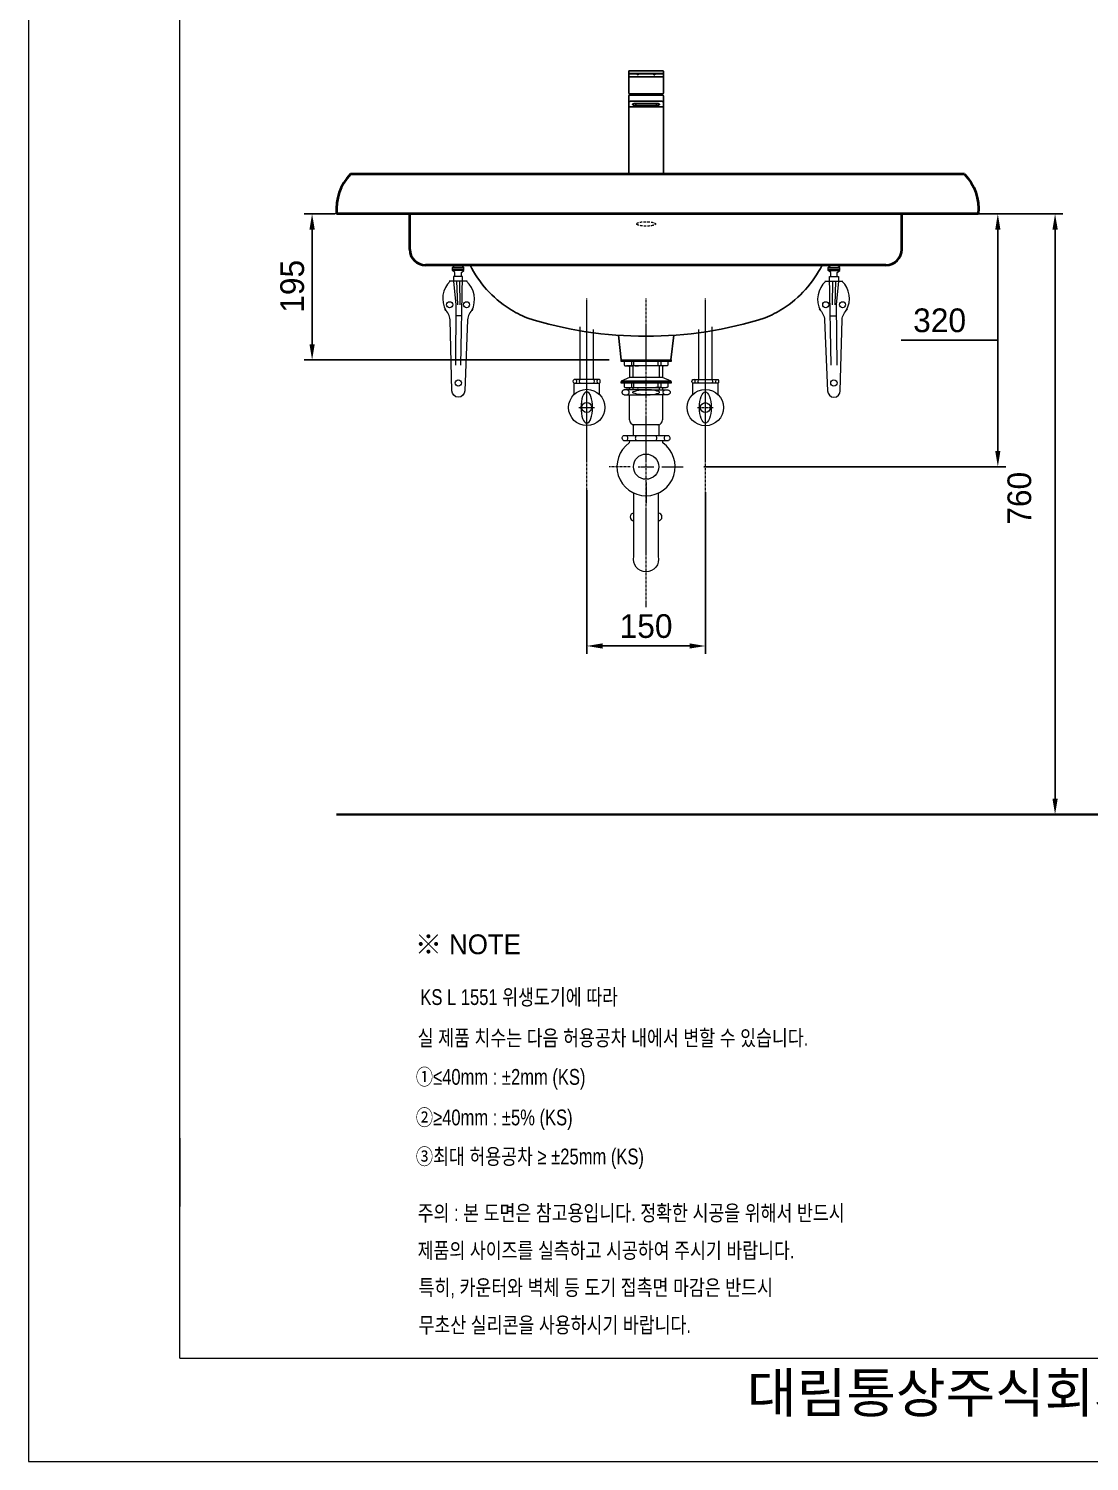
# Model space of a CAD drawing. Header units: millimetres. Extents: x 11474 to 13900, y 217 to 3648.
# Drawn here: x 11474 to 12816, y 217 to 2030 of the extents above; entities that cross this region are included whole.
import ezdxf

# ---------------------------------------------------------------- set-up
doc = ezdxf.new("R2010")
doc.units = ezdxf.units.MM
doc.header["$LTSCALE"] = 0.1
doc.linetypes.add('CENTER', pattern=[50.8, 31.75, -6.35, 6.35, -6.35])
doc.linetypes.add('HIDDEN', pattern=[9.525, 6.35, -3.175])
for name, color, linetype in [('1', 1, 'Continuous'), ('2', 2, 'HIDDEN'), ('BU', 7, 'Continuous'), ('LINE', 7, 'Continuous')]:
    doc.layers.add(name, color=color, linetype=linetype)
for name, color, linetype, lineweight in [('CEN', 1, 'CENTER', 5), ('DIM', 3, 'Continuous', 15), ('OUTLINE', 11, 'Continuous', 40), ('Y', 235, 'Continuous', 35), ('YA', 140, 'Continuous', 15)]:
    doc.layers.add(name, color=color, linetype=linetype, lineweight=lineweight)
doc.styles.add('h', font='', dxfattribs={"height": 30})
doc.styles.add('MtXpl_', font='')
doc.styles.add('굴림', font='', dxfattribs={"height": 3.2})
doc.styles.add('스타일1', font='txt.shx', dxfattribs={"bigfont": 'ghs.shx'})
doc.styles.get('h').set_extended_font_data('Haansoft Batang')
doc.styles.get('MtXpl_').set_extended_font_data('Gulim')
doc.styles.get('굴림').set_extended_font_data('Gulim')
doc.dimstyles.new('SERIM', dxfattribs={"dimscale": 10, "dimtxt": 3, "dimasz": 2, "dimexe": 1, "dimexo": 1.5, "dimgap": 1, "dimtad": 1, "dimtoh": 1, "dimdec": 0, "dimdsep": 46, "dimtxsty": 'h', "dimcen": -0.3, "dimclrt": 2, "dimadec": 0, "dimazin": 0, "dimtfac": 1, "dimtdec": 0, "dimtmove": 1, "dimatfit": 3, "dimfxl": 0, "dimtolj": 1, "dimtzin": 0, "dimarcsym": 0})

# ---------------------------------------------------------------- blocks, each defined once
blk = doc.blocks.new('*D48')
at = {"layer": 'Defpoints', "color": 0}
for p in [(12660.3, 1796), (12699.9, 1796), (12313.1, 1476)]:
    blk.add_point(p, dxfattribs=at)
at = {"layer": 'DIM', "color": 0, "lineweight": -2}
for p, q in [((12675.3, 1796), (12709.9, 1796)), ((12699.9, 1496), (12699.9, 1776)), ((12674.9, 1636), (12577.7, 1636)), ((12699.9, 1636), (12674.9, 1636)), ((12328.1, 1476), (12709.9, 1476))]:
    blk.add_line(p, q, dxfattribs=at)
at = {"layer": 'DIM', "color": 0}
for points in [[(12696.6, 1776), (12703.2, 1776), (12699.9, 1796)], [(12696.6, 1496), (12703.2, 1496), (12699.9, 1476)]]:
    blk.add_solid(points, dxfattribs=at)
at = {"layer": 'DIM', "color": 0, "insert": (12626.3, 1661), "char_height": 30, "attachment_point": 5, "style": 'h'}
blk.add_mtext('\\A1;320', dxfattribs=at)
blk = doc.blocks.new('*D51')
at = {"layer": 'Defpoints', "color": 0}
for p in [(12180, 1461.2), (12330, 1458.8), (12330, 1249.1)]:
    blk.add_point(p, dxfattribs=at)
at = {"layer": 'DIM', "color": 0, "lineweight": -2}
for p, q in [((12180, 1446.2), (12180, 1239.1)), ((12330, 1443.8), (12330, 1239.1)), ((12200, 1249.1), (12310, 1249.1))]:
    blk.add_line(p, q, dxfattribs=at)
at = {"layer": 'DIM', "color": 0}
for points in [[(12200, 1252.4), (12200, 1245.8), (12180, 1249.1)], [(12310, 1252.4), (12310, 1245.8), (12330, 1249.1)]]:
    blk.add_solid(points, dxfattribs=at)
at = {"layer": 'DIM', "color": 0, "insert": (12255, 1274.1), "char_height": 30, "attachment_point": 5, "style": 'h'}
blk.add_mtext('\\A1;150', dxfattribs=at)
blk = doc.blocks.new('*D52')
at = {"layer": 'Defpoints', "color": 0}
for p in [(11832.6, 1796), (11876.7, 1796), (12223.5, 1611)]:
    blk.add_point(p, dxfattribs=at)
at = {"layer": 'DIM', "color": 0, "lineweight": -2}
for p, q in [((11861.7, 1796), (11822.6, 1796)), ((11832.6, 1631), (11832.6, 1776)), ((12208.5, 1611), (11822.6, 1611))]:
    blk.add_line(p, q, dxfattribs=at)
at = {"layer": 'DIM', "color": 0}
for points in [[(11829.3, 1776), (11836, 1776), (11832.6, 1796)], [(11829.3, 1631), (11836, 1631), (11832.6, 1611)]]:
    blk.add_solid(points, dxfattribs=at)
at = {"layer": 'DIM', "color": 0, "insert": (11807.6, 1704.2), "char_height": 30, "attachment_point": 5, "rotation": 90, "style": 'h'}
blk.add_mtext('\\A1;195', dxfattribs=at)
blk = doc.blocks.new('*D46')
at = {"layer": 'Defpoints', "color": 0}
for p in [(12688.2, 1796), (12772.3, 1036), (12806.3, 1036)]:
    blk.add_point(p, dxfattribs=at)
at = {"layer": 'DIM', "color": 0, "lineweight": -2}
for p, q in [((12703.2, 1796), (12782.3, 1796)), ((12772.3, 1776), (12772.3, 1056))]:
    blk.add_line(p, q, dxfattribs=at)
at = {"layer": 'DIM', "color": 0}
for points in [[(12769, 1776), (12775.7, 1776), (12772.3, 1796)], [(12769, 1056), (12775.7, 1056), (12772.3, 1036)]]:
    blk.add_solid(points, dxfattribs=at)
at = {"layer": 'DIM', "color": 0, "insert": (12727.3, 1436), "char_height": 30, "attachment_point": 5, "rotation": 90, "style": 'h'}
blk.add_mtext('\\A1;760', dxfattribs=at)

msp = doc.modelspace()

# ---------------------------------------------------------------- linework, layer by layer
at = {"layer": '1', "color": 6, "linetype": 'HIDDEN', "lineweight": 0, "ltscale": 5}
msp.add_ellipse((12255, 1783.2), major_axis=(-12, 0), ratio=0.233659, dxfattribs=at)
at = {"layer": 'BU', "linetype": 'Continuous'}
for p, q in [((12234, 1977), (12276, 1977)), ((12233, 1975.9), (12233, 1976)), ((12233, 1976), (12233, 1973.8)), ((12233, 1972.1), (12233, 1975.9)), ((12233, 1972.5), (12233, 1973.8)), ((12233, 1970.4), (12233, 1972.5)), ((12233, 1971.2), (12233, 1972.1)), ((12233, 1949), (12233, 1971.7)), ((12233, 1971.7), (12233, 1970.4)), ((12233, 1970), (12233, 1971.2)), ((12233, 1970.4), (12233, 1970.4)), ((12233, 1953.2), (12233, 1970)), ((12276, 1969.5), (12234, 1969.5)), ((12271, 1973.4), (12239, 1973.4)), ((12239, 1973.4), (12239, 1973.2)), ((12239, 1973.2), (12271, 1973.2)), ((12245, 1972.8), (12244, 1972.8)), ((12244, 1972.8), (12244, 1972.2)), ((12244, 1972.2), (12244, 1971.9)), ((12244, 1971.9), (12245, 1971.9)), ((12245, 1972.8), (12245, 1971.9)), ((12245, 1972.2), (12245, 1972.8)), ((12245, 1971.9), (12245, 1972.2)), ((12266, 1972.8), (12265, 1972.8)), ((12265, 1972.8), (12265, 1972.2)), ((12265, 1972.2), (12265, 1971.9)), ((12265, 1971.9), (12266, 1971.9)), ((12265, 1971.9), (12266, 1971.9)), ((12266, 1972.2), (12266, 1972.8)), ((12266, 1972.8), (12266, 1971.9)), ((12266, 1971.9), (12266, 1972.2)), ((12266, 1971.9), (12266, 1971.9)), ((12271, 1973.2), (12271, 1973.4)), ((12276, 1969.4), (12276, 1969.5)), ((12277, 1976), (12277, 1973.8)), ((12277, 1973.8), (12277, 1972.5)), ((12277, 1972.5), (12277, 1970.4)), ((12277, 1971.7), (12277, 1971.7)), ((12277, 1971.7), (12277, 1949)), ((12277, 1970.4), (12277, 1970.4)), ((12233, 1949), (12233, 1953.2)), ((12233, 1945), (12233, 1846)), ((12233, 1936.9), (12233, 1945)), ((12234.4, 1948), (12234, 1948)), ((12234, 1946), (12239, 1946)), ((12275.6, 1948), (12234.4, 1948)), ((12239, 1946), (12271, 1946)), ((12271, 1946), (12276, 1946)), ((12276, 1948), (12275.6, 1948)), ((12277, 1945), (12277, 1936.9)), ((12233, 1932.2), (12233, 1936.9)), ((12233, 1931), (12233, 1932.2)), ((12233, 1846), (12233, 1931)), ((12276, 1931.2), (12234, 1931.2)), ((12239, 1938.7), (12271, 1938.7)), ((12242, 1935.7), (12242, 1933)), ((12242, 1935.7), (12268, 1935.7)), ((12242, 1933), (12268, 1933)), ((12268, 1933), (12268, 1935.7)), ((12277, 1936.9), (12277, 1932.2)), ((12277, 1932.2), (12277, 1931)), ((12277, 1931), (12277, 1846)), ((12277, 1931), (12277, 1931))]:
    msp.add_line(p, q, dxfattribs=at)
for centre, radius, start, end in [((12276, 1970.4), 1, 270, 0), ((12234, 1949), 1, 180, 270), ((12234, 1945), 1, 90, 180), ((12234, 1945), 1, 90, 180), ((12262.7, 1941), 27.6, 165.1842, 169.4357), ((12248.4, 1941), 27.6, 10.5643, 14.8158), ((12276, 1949), 1, 270, 0), ((12276, 1945), 1, 0, 90)]:
    msp.add_arc(centre, radius, start, end, dxfattribs=at)
for points, knots in [([(12233, 1976.2), (12233, 1976.2), (12233.1, 1976.3), (12233.1, 1976.5), (12233.2, 1976.7), (12233.4, 1976.9), (12233.7, 1977), (12233.9, 1977), (12234, 1977)], [0, 0, 0, 0, 0.097046, 0.215477, 0.366984, 0.6013, 0.806128, 1, 1, 1, 1]), ([(12276, 1977), (12276, 1977), (12276.1, 1977.1), (12276.4, 1977), (12276.6, 1976.9), (12276.8, 1976.7), (12276.9, 1976.5), (12277, 1976.4), (12277, 1976.3), (12277, 1976.2), (12277, 1976.1), (12277, 1976.1)], [0, 0, 0, 0, 0.020818, 0.239105, 0.419032, 0.574027, 0.708164, 0.821662, 0.913084, 0.980269, 1, 1, 1, 1]), ([(12233, 1973.8), (12233, 1973.7), (12233.1, 1973.7), (12233.4, 1973.6), (12233.7, 1973.6), (12233.8, 1973.6), (12234, 1973.6), (12234.4, 1973.5), (12235.1, 1973.5), (12235.8, 1973.5), (12236.4, 1973.4), (12237, 1973.4), (12237.9, 1973.4), (12238.6, 1973.4), (12239, 1973.4)], [-1, -1, -1, -1, -0.857143, -0.714286, -0.696429, -0.678572, -0.642857, -0.571429, -0.428572, -0.357143, -0.285714, -0.214286, -0.142857, 0, 0, 0, 0]), ([(12233, 1972.5), (12233, 1972.6), (12233.4, 1972.8), (12235.2, 1973.1), (12237.2, 1973.2), (12238.6, 1973.2), (12239, 1973.2)], [0, 0, 0, 0, 0.285714, 0.571429, 0.857143, 1, 1, 1, 1]), ([(12276.9, 1973.7), (12276.9, 1973.7), (12276.8, 1973.7), (12276.5, 1973.6), (12275.8, 1973.5), (12275, 1973.5), (12274.2, 1973.5), (12273.4, 1973.4), (12272.4, 1973.4), (12271.5, 1973.4), (12271, 1973.4)], [0, 0, 0, 0, 0.022938, 0.185782, 0.348626, 0.511469, 0.592891, 0.674313, 0.837156, 1, 1, 1, 1]), ([(12271, 1973.2), (12271.9, 1973.2), (12273.7, 1973.2), (12275.9, 1973), (12276.7, 1972.8), (12276.9, 1972.7), (12276.9, 1972.6)], [0, 0, 0, 0, 0.32589, 0.651781, 0.977671, 1, 1, 1, 1]), ([(12233, 1936.9), (12233, 1937.2), (12233.4, 1937.7), (12235.2, 1938.4), (12237.2, 1938.7), (12238.6, 1938.7), (12239, 1938.7)], [0, 0, 0, 0, 0.285714, 0.571429, 0.857143, 1, 1, 1, 1]), ([(12233, 1931), (12233, 1931), (12233, 1931), (12233, 1930.9), (12233, 1930.8), (12233.1, 1930.7)], [0, 0, 0, 0, 0.003909, 0.003909, 1, 1, 1, 1]), ([(12271, 1938.7), (12271.9, 1938.7), (12273.7, 1938.6), (12275.9, 1938.1), (12276.7, 1937.6), (12276.9, 1937.3), (12276.9, 1937.3)], [0, 0, 0, 0, 0.326484, 0.652968, 0.979452, 1, 1, 1, 1]), ([(12277, 1930.8), (12277, 1930.8), (12277, 1930.8), (12277, 1930.8), (12277, 1930.8)], [0, 0, 0, 0, 0.705199, 1, 1, 1, 1])]:
    msp.add_open_spline(points, degree=3, knots=knots, dxfattribs=at)
for points, weights in [([(12234, 1969.5), (12233, 1969.5), (12233, 1970.4)], [1, 0.707106781056, 1]), ([(12277, 1970.4), (12277, 1969.5), (12276, 1969.5)], [1, 0.707106781056, 1]), ([(12234, 1931.2), (12233, 1931.2), (12233, 1932.2)], [1, 0.707106781056, 1]), ([(12277, 1932.2), (12277, 1931.2), (12276, 1931.2)], [1, 0.707106821236, 0.99999991964])]:
    msp.add_rational_spline(points, weights, degree=2, dxfattribs=at)
for points, degree in [([(12276.5, 1969.3), (12276.6, 1969.4), (12276.6, 1969.5), (12276.6, 1969.6)], 3), ([(12276.5, 1969.5), (12276.5, 1969.5), (12276.5, 1969.4), (12276.5, 1969.3)], 3), ([(12276.9, 1973.7), (12277, 1973.8), (12277, 1973.9)], 2), ([(12277, 1973.8), (12277, 1973.7), (12277, 1973.7), (12276.9, 1973.7)], 3), ([(12277, 1972.3), (12277, 1972.5), (12276.9, 1972.7)], 2), ([(12276.9, 1972.6), (12277, 1972.6), (12277, 1972.6), (12277, 1972.5)], 3), ([(12277, 1973.9), (12277, 1973.9), (12277, 1973.8), (12277, 1973.8)], 3), ([(12277, 1972.5), (12277, 1972.5), (12277, 1972.4), (12277, 1972.3)], 3), ([(12276.9, 1937.3), (12277, 1937.1), (12277, 1937), (12277, 1936.9)], 3), ([(12277, 1936.7), (12277, 1937), (12276.9, 1937.3)], 2), ([(12277, 1936.9), (12277, 1936.8), (12277, 1936.8), (12277, 1936.7)], 3)]:
    msp.add_open_spline(points, degree=degree, dxfattribs=at)
for points, weights in [([(12242, 1933), (12238, 1933), (12238, 1934.4), (12238, 1935.7), (12242, 1935.7)], [1, 0.707106781056, 1, 0.70710678223, 0.999999997652]), ([(12268, 1935.7), (12272, 1935.7), (12272, 1934.4), (12272, 1933), (12268, 1933)], [1, 0.707106781056, 1, 0.707106781056, 1])]:
    msp.add_rational_spline(points, weights, degree=2, knots=[0, 0, 0, 0.5, 0.5, 1, 1, 1], dxfattribs=at)
at = {"layer": 'CEN', "color": 0}
for p, q in [((12180, 1298.4), (12180, 1688.8)), ((12255, 1298.4), (12255, 1688.8)), ((12330, 1298.4), (12330, 1688.8)), ((12179.9, 1486.1), (12180.1, 1685.7)), ((12330, 1486), (12330, 1685.6)), ((12180, 1540.9), (12180, 1560.9)), ((12330, 1540.8), (12330, 1560.8)), ((12170, 1550.9), (12190, 1550.9)), ((12320, 1550.8), (12340, 1550.8)), ((12255, 1496), (12255, 1522.9)), ((12235, 1476), (12208.2, 1476)), ((12245, 1476), (12265, 1476)), ((12255, 1466), (12255, 1486)), ((12275, 1476), (12301.9, 1476)), ((12255, 1456), (12255, 1429.2))]:
    msp.add_line(p, q, dxfattribs=at)
at = {"layer": 'LINE', "color": 0}
for p, q in [((12220, 1642.2), (12223.5, 1611)), ((12286.5, 1611), (12290, 1642.2))]:
    msp.add_line(p, q, dxfattribs=at)
for centre, radius, start, end in [((12157.5, 1793.8), 140, 206.6353, 237.2636), ((12352.5, 1793.8), 140, 302.7364, 333.3647), ((12157.5, 1793.8), 140, 237.2636, 247.6973), ((12352.5, 1793.8), 140, 292.3027, 302.7364), ((12255, 2141), 500, 252.4638, 287.5362)]:
    msp.add_arc(centre, radius, start, end, dxfattribs=at)
at = {"layer": 'OUTLINE', "color": 0}
for p, q in [((12657.9, 1846), (11881, 1846)), ((12675.2, 1796), (11863.6, 1796)), ((11956.1, 1751), (11956.1, 1796)), ((12578.3, 1751), (12578.3, 1796)), ((12558.3, 1731), (11976.1, 1731))]:
    msp.add_line(p, q, dxfattribs=at)
for points in [[(11881, 1846, 0.217742), (11863.6, 1796, 0.217742)], [(12657.9, 1846, -0.217742), (12675.2, 1796, -0.217742)]]:
    msp.add_lwpolyline(points, format="xyb", dxfattribs=at)
for centre, start, end in [((11976.1, 1751), 180, 270), ((12558.3, 1751), 270, 0)]:
    msp.add_arc(centre, 20, start, end, dxfattribs=at)
at = {"layer": 'Y', "color": 0}
for p, q in [((12707.4, 1036), (11863.6, 1036)), ((12905.1, 1036), (12707.4, 1036))]:
    msp.add_line(p, q, dxfattribs=at)
at = {"layer": 'YA', "color": 7}
for p, q in [((11665.5, 347.8), (11665.5, 2457.6)), ((11665.5, 626.3), (11665.5, 539.8)), ((11665.5, 347.8), (13741.5, 347.8))]:
    msp.add_line(p, q, dxfattribs=at)
at = {"layer": 'YA', "color": 0}
for p, q in [((12024.6, 1726), (12010.1, 1726)), ((12485.5, 1726), (12500, 1726)), ((12028.9, 1710.7), (12006.1, 1710.7)), ((12015.4, 1710.7), (12016.4, 1681)), ((12019.2, 1710.7), (12019.6, 1681)), ((12481.1, 1710.7), (12503.9, 1710.7)), ((12490.8, 1710.7), (12490.5, 1681)), ((12494.6, 1710.7), (12493.6, 1681)), ((12021.4, 1666.8), (12014.5, 1666.8)), ((12171.6, 1586.4), (12171.6, 1653)), ((12338.5, 1586.3), (12338.5, 1652.9)), ((12488.6, 1666.8), (12495.5, 1666.8)), ((12188.5, 1586.4), (12188.5, 1649.6)), ((12321.6, 1586.3), (12321.6, 1649.5)), ((12279.7, 1603.4), (12230.4, 1603.4)), ((12234.1, 1603.4), (12234.1, 1589)), ((12236.5, 1609), (12236.5, 1603.6)), ((12238.4, 1603.8), (12238.4, 1589)), ((12239.7, 1604), (12239.7, 1609)), ((12270.3, 1604), (12270.3, 1609)), ((12271.7, 1603.8), (12271.7, 1589)), ((12273.5, 1609), (12273.5, 1603.6)), ((12276, 1603.4), (12276, 1589)), ((12196, 1586.4), (12164, 1586.4)), ((12164, 1581.6), (12196, 1581.6)), ((12236.5, 1581.5), (12236.5, 1576.1)), ((12239.7, 1576.5), (12239.7, 1581.5)), ((12270.3, 1576.5), (12270.3, 1581.5)), ((12273.5, 1581.5), (12273.5, 1576.1)), ((12314, 1586.3), (12346, 1586.3)), ((12346, 1581.5), (12314, 1581.5)), ((12279.7, 1575.8), (12230.4, 1575.8)), ((12234, 1535.1), (12234, 1566.9)), ((12234.1, 1575.8), (12234.1, 1573.3)), ((12238.4, 1575.8), (12238.4, 1573.3)), ((12271.7, 1575.8), (12271.7, 1573.3)), ((12276, 1575.8), (12276, 1573.3)), ((12276, 1566.9), (12276, 1535.1)), ((12238.8, 1529.1), (12238.8, 1515.3)), ((12271.2, 1529.1), (12238.8, 1529.1)), ((12271.2, 1529.1), (12271.2, 1515.3))]:
    msp.add_line(p, q, dxfattribs=at)
msp.add_lwpolyline([(11474.1, 217.3), (13899.6, 217.3), (13899.6, 3647.7), (11474.1, 3647.7)], close=True, dxfattribs=at)
for points in [[(12024.6, 1728), (12010.1, 1728), (12013.2, 1731)], [(12021.5, 1716.5), (12021.5, 1721.5), (12024.6, 1724.3), (12010.1, 1724.3), (12010.1, 1728)], [(12013.2, 1716.5), (12013.2, 1721.5), (12010.1, 1724.3)], [(12024.6, 1724.3), (12024.6, 1728), (12021.5, 1731)], [(12485.5, 1724.3), (12485.5, 1728), (12488.6, 1731)], [(12485.5, 1728), (12500, 1728), (12496.9, 1731)], [(12488.6, 1716.5), (12488.6, 1721.5), (12485.5, 1724.3), (12500, 1724.3), (12500, 1728)], [(12496.9, 1716.5), (12496.9, 1721.5), (12500, 1724.3)], [(12020.8, 1604.5), (12023, 1716.5), (12011.6, 1716.5), (12011.6, 1710.7), (12014.5, 1681), (12013.9, 1604.5)], [(12489.3, 1604.5), (12487, 1716.5), (12498.4, 1716.5), (12498.4, 1710.7), (12495.5, 1681), (12496.2, 1604.5)], [(12255, 1611), (12286.7, 1611), (12286.7, 1609), (12223.4, 1609), (12223.4, 1611), (12255, 1611)], [(12286.7, 1584.2), (12276, 1589), (12234.1, 1589), (12223.4, 1584.2)], [(12286.7, 1583.5), (12286.7, 1584.2), (12223.4, 1584.2), (12223.4, 1583.5)], [(12255, 1583.5), (12286.7, 1583.5), (12286.7, 1581.5), (12223.4, 1581.5), (12223.4, 1583.5), (12255, 1583.5)], [(12231.4, 1566.9), (12232.3, 1567.6), (12232.7, 1568), (12233, 1568.4), (12233.3, 1568.8), (12233.5, 1569.2), (12233.6, 1569.7), (12233.6, 1570.1), (12233.6, 1570.6), (12233.5, 1571), (12233.3, 1571.4), (12233, 1571.9), (12232.7, 1572.3), (12232.3, 1572.6), (12231.4, 1573.3)], [(12278.6, 1566.9), (12277.7, 1567.6), (12277.4, 1568), (12277, 1568.4), (12276.8, 1568.8), (12276.6, 1569.2), (12276.5, 1569.7), (12276.4, 1570.1), (12276.5, 1570.6), (12276.6, 1571), (12276.8, 1571.4), (12277, 1571.9), (12277.4, 1572.3), (12277.7, 1572.6), (12278.6, 1573.3)]]:
    msp.add_lwpolyline(points, dxfattribs=at)
for points in [[(12036, 1675.1, 0.203404), (12029.3, 1661.8), (12025.6, 1572, -1), (12009.5, 1572), (12007.1, 1661.8, 0.203404), (12000.4, 1675.1)], [(12474.1, 1675.1, -0.203404), (12480.7, 1661.8), (12484.5, 1572, 1), (12500.6, 1572), (12503, 1661.8, -0.203404), (12509.7, 1675.1)], [(12227.4, 1609), (12227.4, 1604.8), (12227.4, 1604.7), (12227.4, 1604.7), (12227.4, 1604.6), (12227.5, 1604.5), (12227.6, 1604.3), (12227.7, 1604.2), (12227.9, 1604.1), (12228, 1603.9), (12228.3, 1603.8), (12228.7, 1603.6), (12229.3, 1603.5), (12229.8, 1603.4), (12230.4, 1603.4, 0.046901), (12239.7, 1604, 0.022789), (12245.3, 1603.4)], [(12282.7, 1609), (12282.7, 1604.8), (12282.7, 1604.7), (12282.6, 1604.7), (12282.6, 1604.6), (12282.5, 1604.5), (12282.5, 1604.3), (12282.3, 1604.2), (12282.2, 1604.1), (12282, 1603.9), (12281.8, 1603.8), (12281.3, 1603.6), (12280.8, 1603.5), (12280.2, 1603.4), (12279.7, 1603.4, -0.046901), (12270.3, 1604, -0.022789), (12264.7, 1603.4)], [(12164, 1567.7), (12164, 1581.6, -0.469828), (12164, 1586.4)], [(12196, 1567.6), (12196, 1581.6, 0.469828), (12196, 1586.4)], [(12227.4, 1581.5), (12227.4, 1577.3), (12227.4, 1577.2), (12227.4, 1577.1), (12227.4, 1577.1), (12227.5, 1576.9), (12227.6, 1576.8), (12227.7, 1576.7), (12227.9, 1576.5), (12228, 1576.4), (12228.3, 1576.3), (12228.7, 1576.1), (12229.3, 1576), (12229.8, 1575.9), (12230.4, 1575.8, 0.046901), (12239.7, 1576.5, 0.022789), (12245.3, 1575.8)], [(12282.7, 1581.5), (12282.7, 1577.3), (12282.7, 1577.2), (12282.6, 1577.1), (12282.6, 1577.1), (12282.5, 1576.9), (12282.5, 1576.8), (12282.3, 1576.7), (12282.2, 1576.5), (12282, 1576.4), (12281.8, 1576.3), (12281.3, 1576.1), (12280.8, 1576), (12280.2, 1575.9), (12279.7, 1575.8, -0.046901), (12270.3, 1576.5, -0.022789), (12264.7, 1575.8)], [(12314, 1567.6), (12314, 1581.5, -0.469828), (12314, 1586.3)], [(12346, 1567.6), (12346, 1581.5, 0.469828), (12346, 1586.3)], [(12227.4, 1573.3), (12226.7, 1573), (12226.2, 1572.7), (12225.7, 1572.3), (12225.2, 1571.9), (12224.9, 1571.4), (12224.8, 1571.2), (12224.7, 1571), (12224.6, 1570.8), (12224.5, 1570.6), (12224.5, 1570.3), (12224.5, 1570.1), (12224.5, 1569.9), (12224.5, 1569.7), (12224.6, 1569.4), (12224.7, 1569.2), (12224.8, 1569), (12224.9, 1568.8), (12225.2, 1568.3), (12225.7, 1567.9), (12226.2, 1567.6), (12226.7, 1567.2), (12227.4, 1566.9), (12255, 1566.9, -0.019642), (12248.1, 1567.2, -0.053716), (12239, 1569.1), (12238.8, 1569.2), (12238.6, 1569.3), (12238.5, 1569.4), (12238.3, 1569.5), (12238.2, 1569.7), (12238.2, 1569.8), (12238.2, 1569.8), (12238.1, 1569.9), (12238.1, 1570), (12238.1, 1570), (12238.1, 1570.1), (12238.1, 1570.2), (12238.1, 1570.2), (12238.1, 1570.3), (12238.2, 1570.4), (12238.2, 1570.5), (12238.2, 1570.5), (12238.3, 1570.7), (12238.5, 1570.8), (12238.6, 1570.9), (12238.8, 1571), (12239, 1571.1, -0.029266), (12248.1, 1573.1, -0.019642), (12255, 1573.3), (12227.4, 1573.3)], [(12282.7, 1573.3), (12283.3, 1573), (12283.9, 1572.7), (12284.4, 1572.3), (12284.8, 1571.9), (12285.1, 1571.4), (12285.3, 1571.2), (12285.4, 1571), (12285.5, 1570.8), (12285.5, 1570.6), (12285.6, 1570.3), (12285.6, 1570.1), (12285.6, 1569.9), (12285.5, 1569.7), (12285.5, 1569.4), (12285.4, 1569.2), (12285.3, 1569), (12285.1, 1568.8), (12284.8, 1568.3), (12284.4, 1567.9), (12283.9, 1567.6), (12283.3, 1567.2), (12282.7, 1566.9), (12255, 1566.9, 0.019642), (12261.9, 1567.2, 0.053716), (12271, 1569.1), (12271.2, 1569.2), (12271.4, 1569.3), (12271.6, 1569.4), (12271.7, 1569.5), (12271.8, 1569.7), (12271.8, 1569.8), (12271.9, 1569.8), (12271.9, 1569.9), (12271.9, 1570), (12271.9, 1570), (12271.9, 1570.1), (12271.9, 1570.2), (12271.9, 1570.2), (12271.9, 1570.3), (12271.9, 1570.4), (12271.8, 1570.5), (12271.8, 1570.5), (12271.7, 1570.7), (12271.6, 1570.8), (12271.4, 1570.9), (12271.2, 1571), (12271, 1571.1, 0.029266), (12261.9, 1573.1, 0.019642), (12255, 1573.3), (12282.7, 1573.3)], [(12234, 1508.8), (12233.8, 1506.1, 3.158162), (12276.2, 1506.1), (12276.1, 1508.8)], [(12226.9, 1508.8, -0.504878), (12226.3, 1515.3), (12283.7, 1515.3, -0.504878), (12283.2, 1508.8), (12226.9, 1508.8)], [(12270.4, 1442.5), (12270.4, 1362.4, -0.481198), (12255, 1342.8, -0.481198), (12239.7, 1362.4), (12239.7, 1442.5)]]:
    msp.add_lwpolyline(points, format="xyb", dxfattribs=at)
for centre, radius in [((12006.6, 1681), 3.8), ((12027.9, 1681), 3.8), ((12482.2, 1681), 3.8), ((12503.5, 1681), 3.8), ((12017.5, 1581.9), 4), ((12492.5, 1581.9), 4), ((12180, 1550.9), 23), ((12330, 1550.8), 23), ((12180, 1550.9), 6.25), ((12330, 1550.8), 6.25), ((12255, 1476), 16)]:
    msp.add_circle(centre, radius, dxfattribs=at)
for centre, radius, start, end in [((12027.8, 1688.8), 30, 133.306, 210.0675), ((12007.7, 1687.9), 30.4, 332.1235, 48.481), ((12502.4, 1687.9), 30.4, 131.519, 207.8765), ((12482.2, 1688.8), 30, 329.9325, 46.694), ((12164.2, 1584), 3.06, 309.0561, 52.7557), ((12173, 1584), 2.65, 115.0675, 244.8269), ((12187, 1584), 2.65, 295.0675, 64.8269), ((12195.8, 1584), 3.06, 127.1386, 230.8383), ((12314.2, 1583.9), 3.06, 309.1089, 52.8086), ((12323, 1583.9), 2.65, 115.1203, 244.8797), ((12337, 1583.9), 2.65, 295.1203, 64.8797), ((12345.8, 1583.9), 3.06, 127.1914, 230.8911), ((12240, 1535.1), 6, 180, 270), ((12270, 1535.1), 6, 270, 360), ((12227.9, 1512), 4.19, 309.7652, 52.2211), ((12245.4, 1512.1), 4.07, 126.757, 233.243), ((12264.7, 1512.1), 4.07, 306.757, 53.243), ((12282.1, 1512), 4.19, 127.7789, 230.2348), ((12239.7, 1412.4), 4.71, 90, 270), ((12270.4, 1412.4), 4.71, 270, 90)]:
    msp.add_arc(centre, radius, start, end, dxfattribs=at)
at = {"layer": 'YA', "color": 0, "extrusion": (0, 0, -1)}
msp.add_ellipse((12180, 1550.9), major_axis=(0, 19.7), ratio=0.37365, dxfattribs=at)
at = {"layer": 'YA', "color": 0}
msp.add_ellipse((12330, 1550.8), major_axis=(0, 19.7), ratio=0.37365, dxfattribs=at)

# ---------------------------------------------------------------- texts
at = {"color": 3, "style": '굴림', "width": 0.8}
for s, p in [('KS L 1551 위생도기에 따라', (11969.5, 794.8)), ('실 제품 치수는 다음 허용공차 내에서 변할 수 있습니다.', (11966.1, 743.2)), ('①≤40mm : ±2mm (KS)', (11963.8, 693.8)), ('②≥40mm : ±5%%% (KS)', (11963.8, 642.5)), ('③최대 허용공차 ≥ ±25mm (KS)', (11963.8, 593.1))]:
    msp.add_text(s, height=20, dxfattribs=at).set_placement(p)
at = {"color": 1, "style": '굴림', "width": 0.8}
for s, p in [('주의 : 본 도면은 참고용입니다. 정확한 시공을 위해서 반드시', (11966.1, 521.6)), ('제품의 사이즈를 실측하고 시공하여 주시기 바랍니다.', (11966.1, 474.2)), ('특히, 카운터와 벽체 등 도기 접촉면 마감은 반드시', (11967.3, 427.3)), ('무초산 실리콘을 사용하시기 바랍니다.', (11967.3, 379.9))]:
    msp.add_text(s, height=20, dxfattribs=at).set_placement(p)
at = {"layer": '2', "style": 'MtXpl_'}
msp.add_text('※ NOTE', height=25, dxfattribs=at).set_placement((11962.7, 859.1))
at = {"layer": 'DIM', "color": 0, "insert": (12255.5, 329), "char_height": 50, "width": 1090, "attachment_point": 1, "style": '스타일1'}
msp.add_mtext('{\\fGulim|b0|i0|c129|p50;       대림통상주식회사\\P}', dxfattribs=at)

# ---------------------------------------------------------------- dimensions: what is measured, and where the dimension line sits
at = {"layer": 'DIM', "color": 0}
dim = msp.add_linear_dim(base=(11832.6, 1796), p1=(12223.5, 1611), p2=(11876.7, 1796), angle=90, text='195', dimstyle='SERIM', override={"dimtxt": 5, "dimtxsty": 'h', "dimclrt": 0}, dxfattribs=at)
dim.commit()
dim.dimension.update_dxf_attribs({"geometry": '*D52', "text_midpoint": (11832.6, 1704.2), "dimtype": 160})
for base, p1, p2, override, picture, middle in [((12699.9, 1796), (12313.1, 1476), (12660.3, 1796), {"dimtxt": 5, "dimtxsty": 'h', "dimclrt": 0}, '*D48', (12664.9, 1636)), ((12772.3, 1036), (12688.2, 1796), (12806.3, 1036), {"dimtxt": 5, "dimtxsty": 'h', "dimse2": 1, "dimclrt": 0}, '*D46', (12752.3, 1436))]:
    dim = msp.add_linear_dim(base=base, p1=p1, p2=p2, angle=90, dimstyle='SERIM', override=override, dxfattribs=at)
    dim.commit()
    dim.dimension.update_dxf_attribs({"geometry": picture, "text_midpoint": middle, "dimtype": 160})
dim = msp.add_linear_dim(base=(12330, 1249.1), p1=(12180, 1461.2), p2=(12330, 1458.8), dimstyle='SERIM', override={"dimtxt": 5, "dimtxsty": 'h', "dimclrt": 0}, dxfattribs=at)
dim.commit()
dim.dimension.update_dxf_attribs({"geometry": '*D51', "text_midpoint": (12255, 1274.1)})

doc.saveas('drawing.dxf')
